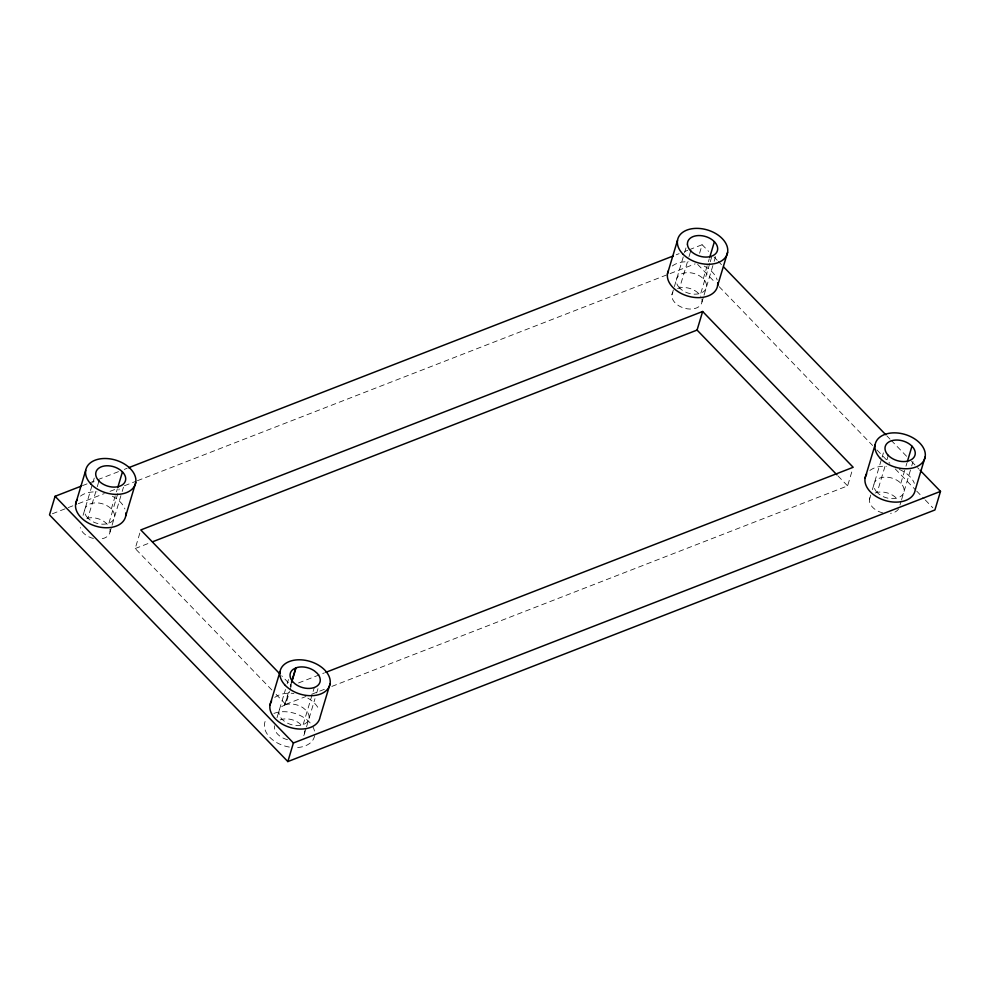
<?xml version="1.0" encoding="UTF-8"?>
<svg xmlns="http://www.w3.org/2000/svg" width="990" height="990" viewBox="0 0 990 990"><rect width="100%" height="100%" fill="white"/><g stroke="black" fill="none" stroke-linecap="round" stroke-linejoin="round"><path stroke-width="0.74" stroke-dasharray="4.95 3.71" d="M83.073 515.332L92.404 484.246M92.825 482.823L95.399 474.272M87.85 518.092A15.357 10.147 16.7 0 1 97.379 502.883A15.357 10.147 16.7 0 1 113.541 519.601A15.357 10.147 16.7 0 1 87.85 518.092L96.847 488.132M97.267 486.709L98.975 481.004M111.325 508.959L116.028 493.268M116.461 491.844L117.315 488.998M108.925 523.178L119.184 488.949M110.026 532.001L111.647 526.593M112.056 525.245L121.758 492.871M122.191 491.448L123.478 487.167M271.854 689.981L135.209 548.547L139.924 532.806M277.014 717.676L285.466 689.51M287.174 683.805L288.461 679.536M284.637 705.053L288.498 692.208M290.206 686.503L291.06 683.657M284.873 704.929A15.481 10.234 16.7 0 1 303.287 707.974L306.071 710.375A15.481 10.234 16.7 0 1 304.19 724.173A15.481 10.234 16.7 0 1 283.759 720.794A15.481 10.234 16.7 0 1 282.076 706.402L284.873 704.929L288.733 692.084M290.441 686.379L291.295 683.533M276.123 694.398L285.739 704.336L289.6 691.466M290.033 690.042L291.32 685.748L281.704 675.799M303.175 724.593L314.3 687.518M304.536 733.491L306.17 728.083M306.566 726.734L314.993 698.643M316.713 692.938L317.988 688.656M671.95 294.661L673.98 287.892M674.388 286.543L684.115 254.096M684.548 252.673L687.11 244.122M679.598 288.003A15.481 10.234 16.7 0 1 689.201 272.671A15.481 10.234 16.7 0 1 705.499 289.538A15.481 10.234 16.7 0 1 679.598 288.003L688.582 258.056M689.015 256.633L690.723 250.928M699.584 253.279L702.158 244.703L708.605 251.373M703.271 278.809L707.974 263.117M708.407 261.682L709.261 258.836M700.846 293.139L709.83 263.192M710.263 261.768L711.971 256.063M701.997 301.913L703.618 296.505M704.026 295.156L713.728 262.783M714.161 261.36L715.869 255.655M331.836 686.416L847.601 485.88L852.316 470.151M869.517 499.146L870.742 495.087M872.363 489.666L881.682 458.58M882.115 457.157L883.402 452.875M877.165 492.488A15.481 10.234 16.7 0 1 886.78 477.155A15.481 10.234 16.7 0 1 903.078 494.022A15.481 10.234 16.7 0 1 877.165 492.488L885.295 465.387M887.015 459.682L888.29 455.412M900.838 483.281L905.553 467.602M905.974 466.166L906.828 463.32M899.972 505.049L901.185 500.989M901.593 499.641L911.307 467.268M911.728 465.845L913.015 461.563M280.182 719.928L280.418 719.804A15.481 10.234 16.7 0 1 298.819 722.861L301.603 725.249A15.481 10.234 16.7 0 1 303.002 727.031M82.455 485.657L88.221 483.417M89.669 482.848L118.491 471.648M124.257 469.409L127.141 468.282M676.22 254.789L679.103 253.663M684.87 251.423L687.753 250.309M689.188 249.752L702.158 244.703M52.383 513.773L66.788 508.167M68.236 507.61L76.886 504.244M78.321 503.687L104.259 493.602M110.026 491.349L117.241 488.553M124.443 485.756L135.964 481.264M137.412 480.707L695.141 263.86M135.209 548.547L149.614 542.941M298.522 682.952L324.448 672.866M285.739 704.336L305.91 696.502M311.664 694.262L324.633 689.213M713.976 256.93L717.193 260.259M718.27 261.372L721.487 264.701M886.817 435.823L890.035 439.152M891.111 440.265L907.224 456.935M911.518 461.377L919.029 469.161M697.653 264.404L714.83 282.187M719.124 286.63L872.648 445.525M876.954 449.967L889.837 463.308M895.195 468.864L915.601 489.976M916.666 491.077L924.19 498.861M925.266 499.975L932.778 507.746M837.986 475.93L847.601 485.88M898.611 508.897A15.481 10.234 16.7 0 1 890.567 513.365M882.82 512.907A15.481 10.234 16.7 0 1 870.47 496.634M875.135 493.032A15.481 10.234 16.7 0 1 897.831 499.938M274.762 697.43A25.802 17.065 16.7 0 1 293.931 693.483M307.816 698.136A25.802 17.065 16.7 0 1 319.25 710.238M80.45 496.126A25.802 17.065 16.7 0 1 96.983 491.931M112.34 496.2A25.802 17.065 16.7 0 1 124.926 508.934M672.297 266.001A25.802 17.065 16.7 0 1 688.83 261.805M704.187 266.087A25.802 17.065 16.7 0 1 717.181 279.997M869.863 470.485A25.802 17.065 16.7 0 1 886.409 466.29M899.365 469.421A25.802 17.065 16.7 0 1 914.352 483.306M109.952 529.279A15.357 10.147 16.7 0 1 98.616 539.08M93.419 538.461A15.357 10.147 16.7 0 1 80.301 527.534M86.848 518.389A15.357 10.147 16.7 0 1 108.306 525.591M701.922 299.166A15.481 10.234 16.7 0 1 685.253 308.422A15.481 10.234 16.7 0 1 672.903 292.161M677.568 288.548A15.481 10.234 16.7 0 1 700.846 296.356M314.597 735.694A25.802 17.065 16.7 0 1 294.562 747.586M289.328 747.079A25.802 17.065 16.7 0 1 266.112 719.421M273.884 713.419A25.802 17.065 16.7 0 1 311.974 725.286M312.679 726.437A25.802 17.065 16.7 0 1 314.486 731.115M287.508 739.703A15.481 10.234 16.7 0 1 274.577 725.794M304.561 730.756A15.481 10.234 16.7 0 1 303.497 735.966"/><path stroke-width="1.49" d="M81.019 486.214L55.081 496.299L49.5 514.887L287.843 761.57L934.919 509.974L940.5 491.387L920.106 470.275M75.661 503.762L85.684 470.386M117.748 487.563L122.451 471.871M125.742 515.864L135.754 482.489M269.985 705.066L279.997 671.69M291.493 682.234L295.762 667.965M291.728 682.11L295.998 667.842A15.481 10.234 16.7 0 1 314.412 670.898L317.196 673.287A15.481 10.234 16.7 0 1 315.315 687.097A15.481 10.234 16.7 0 1 294.884 683.706A15.481 10.234 16.7 0 1 293.201 669.314L295.998 667.842M287.843 761.57L293.411 742.983L940.5 491.387M330.066 683.793L320.055 717.168A25.802 17.065 16.7 0 1 288.919 727.081A25.802 17.065 16.7 0 1 271.582 700.895M667.508 273.648L677.519 240.273M709.694 257.412L714.396 241.721M152.497 541.815L697.071 330.078L702.64 311.491L853.17 467.292L325.896 672.309M717.589 285.751L727.601 252.376M865.087 478.133L875.098 444.757M907.261 461.897L911.963 446.205M925.167 456.86L915.156 490.236A25.802 17.065 16.7 0 1 884.008 500.148A25.802 17.065 16.7 0 1 866.671 473.963M128.576 467.726L673.336 255.915M702.64 311.491L140.79 529.947L279.576 673.596M723.628 266.929L885.741 434.709M697.071 330.078L836.921 474.829M55.081 496.299L293.411 742.983M125.854 512.832A25.802 17.065 16.7 0 1 96.76 526.433A25.802 17.065 16.7 0 1 77.257 499.591M717.701 282.719A25.802 17.065 16.7 0 1 689.684 296.592A25.802 17.065 16.7 0 1 668.386 270.802M285.306 685.414A25.802 17.065 16.7 0 0 328.482 687.963A25.802 17.065 16.7 0 0 301.319 659.847A25.802 17.065 16.7 0 0 285.306 685.414M90.993 484.11A25.802 17.065 16.7 0 0 134.157 486.659A25.802 17.065 16.7 0 0 107.007 458.556A25.802 17.065 16.7 0 0 90.993 484.11M98.975 481.004A15.357 10.147 16.7 0 0 124.666 482.514A15.357 10.147 16.7 0 0 108.504 465.795A15.357 10.147 16.7 0 0 98.975 481.004M682.828 253.997A25.802 17.065 16.7 0 0 726.004 256.546A25.802 17.065 16.7 0 0 698.841 228.43A25.802 17.065 16.7 0 0 682.828 253.997M690.723 250.928A15.481 10.234 16.7 0 0 716.624 252.45A15.481 10.234 16.7 0 0 700.338 235.583A15.481 10.234 16.7 0 0 690.723 250.928M880.407 458.481A25.802 17.065 16.7 0 0 923.571 461.031A25.802 17.065 16.7 0 0 896.42 432.915A25.802 17.065 16.7 0 0 880.407 458.481M888.29 455.412A15.481 10.234 16.7 0 0 914.203 456.935A15.481 10.234 16.7 0 0 897.905 440.067A15.481 10.234 16.7 0 0 888.29 455.412"/></g></svg>
